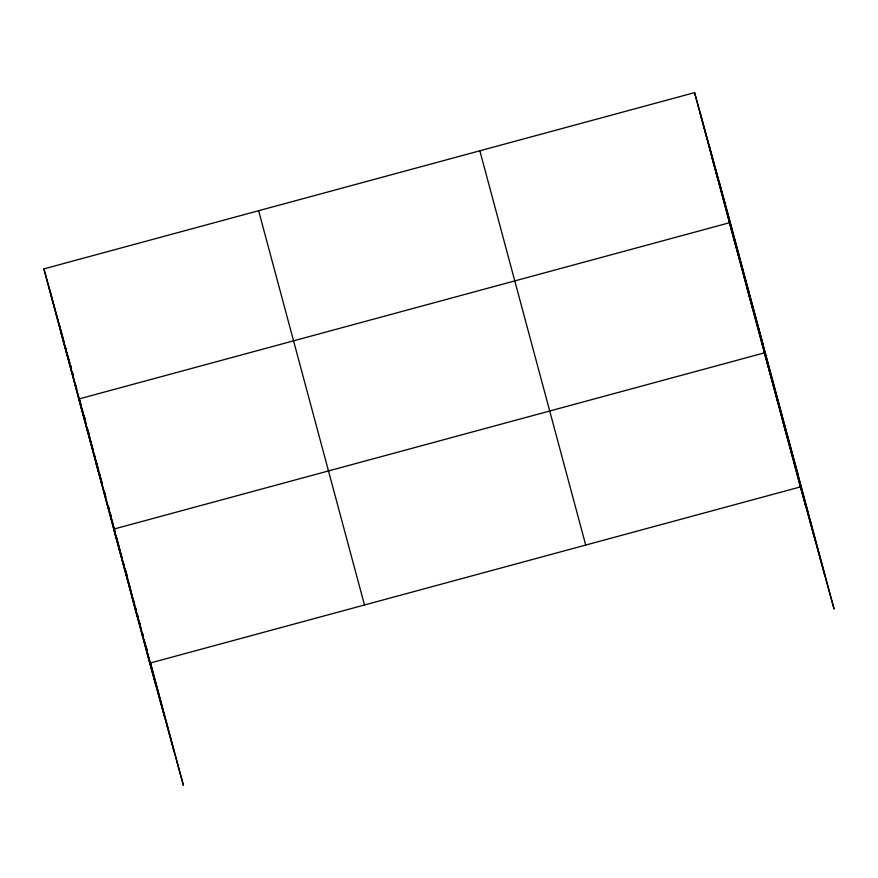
<?xml version="1.0" encoding="UTF-8"?>
<svg xmlns="http://www.w3.org/2000/svg" width="878" height="878" viewBox="0 0 878 878"><rect width="100%" height="100%" fill="white"/><g stroke="black" fill="none" stroke-linecap="round" stroke-linejoin="round"><path stroke-width="1.32" d="M150.259 661.836L183.425 785.371L149.765 663.153L43.9 268.887L694.575 92.629L728.235 214.847L834.1 609.112L800.44 486.895L694.575 92.629M149.765 663.153L800.44 486.895M712.047 157.689L717.578 177.784M763.169 344.955L729.508 222.738L78.833 398.996L93.65 452.796L76.188 387.747M746.98 287.797L752.512 307.893M798.102 475.064L764.442 352.846L113.767 529.105L128.583 582.904L94.001 454.102L98.61 470.795M782.441 419.871L787.972 439.977M43.9 268.887L58.365 321.392M64.39 343.265L58.716 322.687L75.837 386.441M65.093 345.833L66.157 349.685M66.86 352.265L67.924 356.117M71.491 369.067L70.427 365.182L71.425 369.111M72.205 371.657L73.28 375.554M61.372 333.947L66.904 354.043M99.324 473.374L102.155 483.657M104.647 492.701L105.711 496.586M108.213 505.662L109.289 509.547M110.002 512.137L111.067 516.023M96.306 464.056L101.837 484.151M128.945 584.188L134.608 604.766M135.322 607.335L136.375 611.198L135.355 607.214M139.931 624.104L138.867 620.219L139.909 624.192M142.434 633.17L143.509 637.066M146 646.131L147.076 650.027M131.766 596.129L137.297 616.235M718.961 181.142L824.815 575.408M709.391 146.428L815.256 540.694M700.106 112.735L805.971 507.001M479.849 150.797L585.714 545.062M258.626 210.72L364.48 604.986M84.551 417.127L85.594 421.023M88.041 430.132L89.095 434.039M125.773 570.656L126.816 574.552M72.128 371.712L73.17 375.619M75.618 384.729L76.66 388.636M79.108 397.734L81.204 405.548M81.906 408.149L85.748 422.461M87.141 427.663L89.94 438.078M90.643 440.679L93.43 451.083M94.133 453.685L95.186 457.592M95.878 460.193L96.931 464.1M97.623 466.701L98.676 470.597M99.368 473.198L102.166 483.613M104.614 492.723L105.656 496.619M108.104 505.728L109.157 509.635M109.849 512.236L110.902 516.132M111.605 518.744L115.446 533.056M116.137 535.657L118.936 546.061M119.638 548.662L120.681 552.569M121.032 553.864L122.426 559.077M123.129 561.679L124.171 565.575M124.874 568.176L127.672 578.591M128.364 581.192L131.162 591.596M133.61 600.706L134.652 604.613M140.623 626.826L141.676 630.766M142.39 633.389L143.443 637.34M144.146 639.963L146.977 650.477M147.68 653.111L174.14 751.678M128.945 584.221L146.231 648.612M146.582 649.929L164.581 716.953M49.431 288.994L155.296 683.26M69.713 362.592L68.638 358.707L69.68 362.614M138.153 617.618L137.089 613.766L138.153 617.618"/></g></svg>
